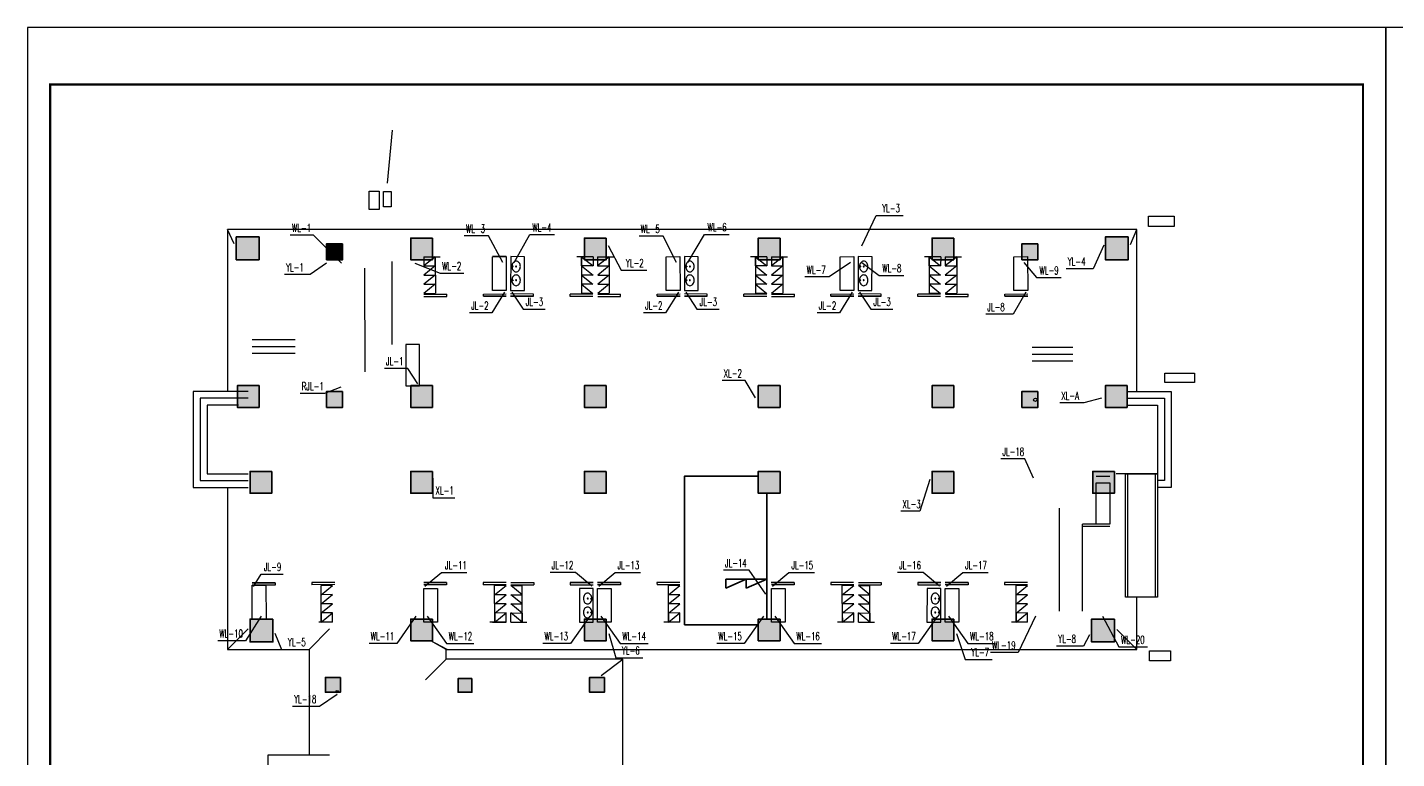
# Model space of a CAD drawing. Extents: x -46552 to 500351, y 55470 to 139570.
# Drawn here: x 57102 to 116972, y 107610 to 139570 of the extents above; entities that cross this region are included whole.
import ezdxf

# ---------------------------------------------------------------- set-up
doc = ezdxf.new("R2010")
doc.units = 0
doc.header["$LTSCALE"] = 1000
doc.header["$MEASUREMENT"] = 0
for name, color, linetype in [('DIM_SYMB', 3, 'Continuous'), ('DIM_污水', 3, 'Continuous'), ('DIM_消防', 3, 'Continuous'), ('DIM_热给水', 3, 'Continuous'), ('DIM_给水', 3, 'Continuous'), ('DIM_雨水', 3, 'Continuous'), ('GROUND', 2, 'Continuous'), ('LVTRY', 6, 'Continuous'), ('PUB_TITLE', 7, 'Continuous'), ('TWT_LEAD', 3, 'Continuous'), ('WALL', 2, 'Continuous')]:
    doc.layers.add(name, color=color, linetype=linetype)
doc.layers.add('砼柱', color=2, linetype='Continuous', lineweight=35)
doc.styles.add('_TWT_SERIAL', font='COMPLEX', dxfattribs={"width": 0.8, "height": 3.5, "bigfont": 'HZTXT'})

# ---------------------------------------------------------------- blocks, each defined once
blk = doc.blocks.new('fgtr')
for points in [[(499270, -316435), (498270, -316435), (498270, -317435), (499270, -317435)], [(502920, -316735), (502220, -316735), (502220, -317435), (502920, -317435)]]:
    blk.add_hatch(color=256).paths.add_polyline_path(points)
h = blk.add_hatch(color=256)
h.paths.add_polyline_path([(522045, -316485), (521095, -316485), (521095, -317435), (522045, -317435)])
h.paths.add_polyline_path([(514445, -316485), (513495, -316485), (513495, -317435), (514445, -317435)])
h.paths.add_polyline_path([(506845, -316485), (505895, -316485), (505895, -317435), (506845, -317435)])
h = blk.add_hatch(color=256)
h.paths.add_polyline_path([(537270, -316435), (536270, -316435), (536270, -317435), (537270, -317435)])
h.paths.add_polyline_path([(533320, -316735), (532620, -316735), (532620, -317435), (533320, -317435)])
h.paths.add_polyline_path([(529645, -316485), (528695, -316485), (528695, -317435), (529645, -317435)])
h = blk.add_hatch(color=256)
h.paths.add_polyline_path([(537270, -370335), (536270, -370335), (536270, -371335), (537270, -371335)])
h.paths.add_polyline_path([(537220, -363885), (536270, -363885), (536270, -364835), (537220, -364835)])
h.paths.add_polyline_path([(536670, -360135), (535720, -360135), (535720, -361085), (536670, -361085)])
h.paths.add_polyline_path([(536670, -353635), (535670, -353635), (535670, -354635), (536670, -354635)])
h.paths.add_polyline_path([(533320, -370335), (532620, -370335), (532620, -371035), (533320, -371035)])
h.paths.add_polyline_path([(533320, -363885), (532620, -363885), (532620, -364585), (533320, -364585)])
h.paths.add_polyline_path([(537220, -322935), (536270, -322935), (536270, -323885), (537220, -323885)])
h.paths.add_polyline_path([(536670, -326685), (535720, -326685), (535720, -327635), (536670, -327635)])
h.paths.add_polyline_path([(536670, -333135), (535670, -333135), (535670, -334135), (536670, -334135)])
h.paths.add_polyline_path([(533320, -323185), (532620, -323185), (532620, -323885), (533320, -323885)])
h.paths.add_polyline_path([(508570, -351510), (507970, -351510), (507970, -352110), (508570, -352110)])
h.paths.add_polyline_path([(508570, -348210), (507970, -348210), (507970, -348810), (508570, -348810)])
h.paths.add_polyline_path([(508570, -342985), (507970, -342985), (507970, -343585), (508570, -343585)])
h.paths.add_polyline_path([(508570, -335735), (507970, -335735), (507970, -336335), (508570, -336335)])
h.paths.add_polyline_path([(514370, -351510), (513720, -351510), (513720, -352160), (514370, -352160)])
h.paths.add_polyline_path([(502820, -351510), (502170, -351510), (502170, -352160), (502820, -352160)])
h.paths.add_polyline_path([(514320, -348210), (513720, -348210), (513720, -348810), (514320, -348810)])
h.paths.add_polyline_path([(502820, -348210), (502220, -348210), (502220, -348810), (502820, -348810)])
h.paths.add_polyline_path([(502820, -342985), (502220, -342985), (502220, -343585), (502820, -343585)])
h.paths.add_polyline_path([(514320, -342985), (513720, -342985), (513720, -343585), (514320, -343585)])
h.paths.add_polyline_path([(514370, -335685), (513720, -335685), (513720, -336335), (514370, -336335)])
h.paths.add_polyline_path([(502820, -335685), (502170, -335685), (502170, -336335), (502820, -336335)])
h.paths.add_polyline_path([(502920, -370335), (502220, -370335), (502220, -371035), (502920, -371035)])
h.paths.add_polyline_path([(502920, -363885), (502220, -363885), (502220, -364585), (502920, -364585)])
h.paths.add_polyline_path([(499270, -370335), (498270, -370335), (498270, -371335), (499270, -371335)])
h.paths.add_polyline_path([(499245, -363885), (498245, -363885), (498245, -364885), (499245, -364885)])
h.paths.add_polyline_path([(499595, -360135), (498645, -360135), (498645, -361085), (499595, -361085)])
h.paths.add_polyline_path([(499870, -353635), (498870, -353635), (498870, -354635), (499870, -354635)])
h.paths.add_polyline_path([(506845, -370335), (505895, -370335), (505895, -371285), (506845, -371285)])
h.paths.add_polyline_path([(506845, -363885), (505895, -363885), (505895, -364835), (506845, -364835)])
h.paths.add_polyline_path([(506845, -360135), (505895, -360135), (505895, -361085), (506845, -361085)])
h.paths.add_polyline_path([(506845, -353685), (505895, -353685), (505895, -354635), (506845, -354635)])
h.paths.add_polyline_path([(529645, -370335), (528695, -370335), (528695, -371285), (529645, -371285)])
h.paths.add_polyline_path([(529645, -363885), (528695, -363885), (528695, -364835), (529645, -364835)])
h.paths.add_polyline_path([(529645, -360135), (528695, -360135), (528695, -361085), (529645, -361085)])
h.paths.add_polyline_path([(529645, -353685), (528695, -353685), (528695, -354635), (529645, -354635)])
h.paths.add_polyline_path([(522045, -370335), (521095, -370335), (521095, -371285), (522045, -371285)])
h.paths.add_polyline_path([(522045, -363885), (521095, -363885), (521095, -364835), (522045, -364835)])
h.paths.add_polyline_path([(522045, -360135), (521095, -360135), (521095, -361085), (522045, -361085)])
h.paths.add_polyline_path([(522045, -353685), (521095, -353685), (521095, -354635), (522045, -354635)])
h.paths.add_polyline_path([(514445, -370335), (513495, -370335), (513495, -371285), (514445, -371285)])
h.paths.add_polyline_path([(514445, -363885), (513495, -363885), (513495, -364835), (514445, -364835)])
h.paths.add_polyline_path([(514445, -360135), (513495, -360135), (513495, -361085), (514445, -361085)])
h.paths.add_polyline_path([(514445, -353685), (513495, -353685), (513495, -354635), (514445, -354635)])
h.paths.add_polyline_path([(529645, -322935), (528695, -322935), (528695, -323885), (529645, -323885)])
h.paths.add_polyline_path([(529645, -326685), (528695, -326685), (528695, -327635), (529645, -327635)])
h.paths.add_polyline_path([(529645, -333135), (528695, -333135), (528695, -334085), (529645, -334085)])
h.paths.add_polyline_path([(522045, -322935), (521095, -322935), (521095, -323885), (522045, -323885)])
h.paths.add_polyline_path([(522045, -326685), (521095, -326685), (521095, -327635), (522045, -327635)])
h.paths.add_polyline_path([(522045, -333135), (521095, -333135), (521095, -334085), (522045, -334085)])
h.paths.add_polyline_path([(514445, -322935), (513495, -322935), (513495, -323885), (514445, -323885)])
h.paths.add_polyline_path([(514445, -326685), (513495, -326685), (513495, -327635), (514445, -327635)])
h.paths.add_polyline_path([(514445, -333135), (513495, -333135), (513495, -334085), (514445, -334085)])
h.paths.add_polyline_path([(506845, -322935), (505895, -322935), (505895, -323885), (506845, -323885)])
h.paths.add_polyline_path([(506845, -326685), (505895, -326685), (505895, -327635), (506845, -327635)])
h.paths.add_polyline_path([(506845, -333135), (505895, -333135), (505895, -334085), (506845, -334085)])
h.paths.add_polyline_path([(502920, -323185), (502220, -323185), (502220, -323885), (502920, -323885)])
h.paths.add_polyline_path([(499270, -322935), (498320, -322935), (498320, -323885), (499270, -323885)])
h.paths.add_polyline_path([(499820, -326685), (498870, -326685), (498870, -327635), (499820, -327635)])
h.paths.add_polyline_path([(499870, -333135), (498870, -333135), (498870, -334135), (499870, -334135)])
at = {"layer": '砼柱'}
for points in [[(499270, -316435), (498270, -316435), (498270, -317435), (499270, -317435)], [(506845, -316485), (505895, -316485), (505895, -317435), (506845, -317435)], [(514445, -316485), (513495, -316485), (513495, -317435), (514445, -317435)], [(522045, -316485), (521095, -316485), (521095, -317435), (522045, -317435)], [(529645, -316485), (528695, -316485), (528695, -317435), (529645, -317435)], [(537270, -316435), (536270, -316435), (536270, -317435), (537270, -317435)], [(502920, -316735), (502220, -316735), (502220, -317435), (502920, -317435)], [(533320, -316735), (532620, -316735), (532620, -317435), (533320, -317435)], [(499270, -322935), (498320, -322935), (498320, -323885), (499270, -323885)], [(502920, -323185), (502220, -323185), (502220, -323885), (502920, -323885)], [(506845, -322935), (505895, -322935), (505895, -323885), (506845, -323885)], [(514445, -322935), (513495, -322935), (513495, -323885), (514445, -323885)], [(522045, -322935), (521095, -322935), (521095, -323885), (522045, -323885)], [(529645, -322935), (528695, -322935), (528695, -323885), (529645, -323885)], [(533320, -323185), (532620, -323185), (532620, -323885), (533320, -323885)], [(537220, -322935), (536270, -322935), (536270, -323885), (537220, -323885)], [(499820, -326685), (498870, -326685), (498870, -327635), (499820, -327635)], [(506845, -326685), (505895, -326685), (505895, -327635), (506845, -327635)], [(514445, -326685), (513495, -326685), (513495, -327635), (514445, -327635)], [(522045, -326685), (521095, -326685), (521095, -327635), (522045, -327635)], [(529645, -326685), (528695, -326685), (528695, -327635), (529645, -327635)], [(536670, -326685), (535720, -326685), (535720, -327635), (536670, -327635)], [(499870, -333135), (498870, -333135), (498870, -334135), (499870, -334135)], [(506845, -333135), (505895, -333135), (505895, -334085), (506845, -334085)], [(514445, -333135), (513495, -333135), (513495, -334085), (514445, -334085)], [(522045, -333135), (521095, -333135), (521095, -334085), (522045, -334085)], [(529645, -333135), (528695, -333135), (528695, -334085), (529645, -334085)], [(536670, -333135), (535670, -333135), (535670, -334135), (536670, -334135)], [(502820, -335685), (502170, -335685), (502170, -336335), (502820, -336335)], [(508570, -335735), (507970, -335735), (507970, -336335), (508570, -336335)], [(514370, -335685), (513720, -335685), (513720, -336335), (514370, -336335)], [(502820, -342985), (502220, -342985), (502220, -343585), (502820, -343585)], [(508570, -342985), (507970, -342985), (507970, -343585), (508570, -343585)], [(514320, -342985), (513720, -342985), (513720, -343585), (514320, -343585)], [(502820, -348210), (502220, -348210), (502220, -348810), (502820, -348810)], [(508570, -348210), (507970, -348210), (507970, -348810), (508570, -348810)], [(514320, -348210), (513720, -348210), (513720, -348810), (514320, -348810)], [(502820, -351510), (502170, -351510), (502170, -352160), (502820, -352160)], [(508570, -351510), (507970, -351510), (507970, -352110), (508570, -352110)], [(514370, -351510), (513720, -351510), (513720, -352160), (514370, -352160)], [(499870, -353635), (498870, -353635), (498870, -354635), (499870, -354635)], [(506845, -353685), (505895, -353685), (505895, -354635), (506845, -354635)], [(514445, -353685), (513495, -353685), (513495, -354635), (514445, -354635)], [(522045, -353685), (521095, -353685), (521095, -354635), (522045, -354635)], [(529645, -353685), (528695, -353685), (528695, -354635), (529645, -354635)], [(536670, -353635), (535670, -353635), (535670, -354635), (536670, -354635)], [(499595, -360135), (498645, -360135), (498645, -361085), (499595, -361085)], [(506845, -360135), (505895, -360135), (505895, -361085), (506845, -361085)], [(514445, -360135), (513495, -360135), (513495, -361085), (514445, -361085)], [(522045, -360135), (521095, -360135), (521095, -361085), (522045, -361085)], [(529645, -360135), (528695, -360135), (528695, -361085), (529645, -361085)], [(536670, -360135), (535720, -360135), (535720, -361085), (536670, -361085)], [(499245, -363885), (498245, -363885), (498245, -364885), (499245, -364885)], [(502920, -363885), (502220, -363885), (502220, -364585), (502920, -364585)], [(506845, -363885), (505895, -363885), (505895, -364835), (506845, -364835)], [(514445, -363885), (513495, -363885), (513495, -364835), (514445, -364835)], [(522045, -363885), (521095, -363885), (521095, -364835), (522045, -364835)], [(529645, -363885), (528695, -363885), (528695, -364835), (529645, -364835)], [(533320, -363885), (532620, -363885), (532620, -364585), (533320, -364585)], [(537220, -363885), (536270, -363885), (536270, -364835), (537220, -364835)], [(499270, -370335), (498270, -370335), (498270, -371335), (499270, -371335)], [(502920, -370335), (502220, -370335), (502220, -371035), (502920, -371035)], [(506845, -370335), (505895, -370335), (505895, -371285), (506845, -371285)], [(514445, -370335), (513495, -370335), (513495, -371285), (514445, -371285)], [(522045, -370335), (521095, -370335), (521095, -371285), (522045, -371285)], [(529645, -370335), (528695, -370335), (528695, -371285), (529645, -371285)], [(533320, -370335), (532620, -370335), (532620, -371035), (533320, -371035)], [(537270, -370335), (536270, -370335), (536270, -371335), (537270, -371335)]]:
    blk.add_lwpolyline(points, close=True, dxfattribs=at)
blk = doc.blocks.new('$lvtry$00000194')
at = {"color": 0}
for p, q in [((-17, -27), (-17, -17)), ((17, -27), (17, -17))]:
    blk.add_line(p, q, dxfattribs=at)
blk.add_lwpolyline([(14, -39, -0.067374), (92, -53, -0.088152), (166, -93, -0.105269), (218, -155, -0.121685), (235, -224, -0.121685), (218, -292, -0.105269), (166, -355, -0.088152), (92, -394, -0.078966), (0, -409, -0.078966), (-92, -394, -0.088152), (-166, -355, -0.105269), (-218, -292, -0.121685), (-235, -224, -0.121685), (-218, -155, -0.105269), (-166, -93, -0.088152), (-92, -53, -0.059935), (-23, -40, -0.059935)], format="xyb", dxfattribs=at)
for centre, radius in [((0, -221), 20), ((0, -27), 16.7), ((0, -221), 15)]:
    blk.add_circle(centre, radius, dxfattribs=at)
for centre, radius, start, end in [((0, -17), 16.7, 0, 180), ((-40, -17), 10.1, 106.60956, 258.16482), ((-64, 250), 259, 274.70692, 282.37316), ((-75, -197), 173, 71.36005, 79.18732), ((-29, -63), 6.77, 155.34398, 308.32242), ((-171, 35), 166, 324.84107, 338.13372), ((-171, 35), 170, 324.84107, 331.35233), ((-29, -63), 3.37, 155.34398, 308.32242), ((100, -178), 170, 132.31406, 138.82532), ((100, -178), 166, 125.53268, 138.82532), ((-12, -42), 10.6, 201.89238, 261.77402), ((-381, -99), 372, 2.39824, 6.76269), ((0, -80), 9.9, 201.78369, 338.21631), ((64, 250), 259, 257.62684, 265.29308), ((381, -99), 372, 170.10083, 177.60176), ((75, -197), 173, 100.81268, 110.41907), ((40, -17), 10.1, 281.83518, 73.39044)]:
    blk.add_arc(centre, radius, start, end, dxfattribs=at)
for p in [(0, -27), (0, -221)]:
    blk.add_point(p, dxfattribs=at)

msp = doc.modelspace()

# ---------------------------------------------------------------- linework, layer by layer
for p, q in [((73031, 129335), (73031, 125710)), ((74436, 129545), (74941, 129546)), ((74436, 129545), (74437, 129145)), ((74936, 129546), (74437, 129145)), ((74937, 129147), (74936, 129546)), ((74936, 129546), (74940, 127947)), ((78036, 129559), (77436, 129559)), ((81836, 129545), (81331, 129546)), ((81336, 129546), (81332, 127947)), ((81335, 129147), (81336, 129546)), ((81336, 129546), (81835, 129145)), ((81836, 129545), (81835, 129145)), ((82036, 129545), (82541, 129546)), ((82036, 129545), (82037, 129145)), ((82536, 129546), (82037, 129145)), ((82537, 129147), (82536, 129546)), ((82536, 129546), (82540, 127947)), ((89436, 129545), (88931, 129546)), ((88936, 129546), (88932, 127947)), ((88935, 129147), (88936, 129546)), ((88936, 129546), (89435, 129145)), ((89436, 129545), (89435, 129145)), ((89636, 129545), (90141, 129546)), ((89636, 129545), (89637, 129145)), ((90136, 129546), (89637, 129145)), ((90137, 129147), (90136, 129546)), ((90136, 129546), (90140, 127947)), ((97036, 129545), (96531, 129546)), ((96536, 129546), (96532, 127947)), ((96535, 129147), (96536, 129546)), ((96536, 129546), (97035, 129145)), ((97036, 129545), (97035, 129145)), ((97236, 129545), (97741, 129546)), ((97236, 129545), (97237, 129145)), ((97736, 129546), (97237, 129145)), ((97737, 129147), (97736, 129546)), ((97736, 129546), (97740, 127947)), ((71848, 129047), (71854, 124522)), ((74437, 129145), (74937, 129147)), ((74937, 129147), (74438, 128746)), ((74438, 128746), (74938, 128747)), ((74938, 128747), (74439, 128346)), ((81834, 128746), (81334, 128747)), ((81334, 128747), (81833, 128346)), ((81835, 129145), (81335, 129147)), ((81335, 129147), (81834, 128746)), ((82037, 129145), (82537, 129147)), ((82537, 129147), (82038, 128746)), ((82038, 128746), (82538, 128747)), ((82538, 128747), (82039, 128346)), ((89434, 128746), (88934, 128747)), ((88934, 128747), (89433, 128346)), ((89435, 129145), (88935, 129147)), ((88935, 129147), (89434, 128746)), ((89637, 129145), (90137, 129147)), ((90137, 129147), (89638, 128746)), ((89638, 128746), (90138, 128747)), ((90138, 128747), (89639, 128346)), ((97034, 128746), (96534, 128747)), ((96534, 128747), (97033, 128346)), ((97035, 129145), (96535, 129147)), ((96535, 129147), (97034, 128746)), ((97237, 129145), (97737, 129147)), ((97737, 129147), (97238, 128746)), ((97238, 128746), (97738, 128747)), ((97738, 128747), (97239, 128346)), ((74438, 128346), (74939, 128347)), ((74939, 128347), (74440, 127946)), ((81833, 128346), (81333, 128347)), ((81333, 128347), (81832, 127946)), ((82038, 128346), (82539, 128347)), ((82539, 128347), (82040, 127946)), ((89433, 128346), (88933, 128347)), ((88933, 128347), (89432, 127946)), ((89638, 128346), (90139, 128347)), ((90139, 128347), (89640, 127946)), ((97033, 128346), (96533, 128347)), ((96533, 128347), (97032, 127946)), ((97238, 128346), (97739, 128347)), ((97739, 128347), (97240, 127946)), ((74439, 127946), (74940, 127947)), ((74440, 127909), (75440, 127912)), ((74440, 127809), (75440, 127812)), ((74440, 127809), (75440, 127812)), ((75440, 127812), (75440, 127912)), ((77040, 127916), (78040, 127918)), ((77040, 127816), (77040, 127916)), ((77040, 127816), (78040, 127818)), ((78040, 127818), (77040, 127816)), ((79231, 127816), (78231, 127818)), ((78231, 127818), (79231, 127816)), ((79232, 127916), (78232, 127918)), ((79231, 127816), (79232, 127916)), ((80831, 127812), (80832, 127912)), ((81831, 127809), (80831, 127812)), ((81831, 127809), (80831, 127812)), ((81832, 127909), (80832, 127912)), ((81832, 127946), (81332, 127947)), ((82039, 127946), (82540, 127947)), ((82040, 127909), (83040, 127912)), ((82040, 127809), (83040, 127812)), ((82040, 127809), (83040, 127812)), ((83040, 127812), (83040, 127912)), ((84640, 127916), (85640, 127918)), ((84640, 127816), (84640, 127916)), ((84640, 127816), (85640, 127818)), ((85640, 127818), (84640, 127816)), ((86831, 127816), (85831, 127818)), ((85831, 127818), (86831, 127816)), ((86832, 127916), (85832, 127918)), ((86831, 127816), (86832, 127916)), ((88431, 127812), (88432, 127912)), ((89431, 127809), (88431, 127812)), ((89431, 127809), (88431, 127812)), ((89432, 127909), (88432, 127912)), ((89432, 127946), (88932, 127947)), ((89639, 127946), (90140, 127947)), ((89640, 127909), (90640, 127912)), ((89640, 127809), (90640, 127812)), ((89640, 127809), (90640, 127812)), ((90640, 127812), (90640, 127912)), ((92240, 127916), (93240, 127918)), ((92240, 127816), (92240, 127916)), ((92240, 127816), (93240, 127818)), ((93240, 127818), (92240, 127816)), ((94431, 127816), (93431, 127818)), ((93431, 127818), (94431, 127816)), ((94432, 127916), (93432, 127918)), ((94431, 127816), (94432, 127916)), ((96031, 127812), (96032, 127912)), ((97031, 127809), (96031, 127812)), ((97031, 127809), (96031, 127812)), ((97032, 127909), (96032, 127912)), ((97032, 127946), (96532, 127947)), ((97239, 127946), (97740, 127947)), ((97240, 127909), (98240, 127912)), ((97240, 127809), (98240, 127812)), ((97240, 127809), (98240, 127812)), ((98240, 127812), (98240, 127912)), ((99840, 127916), (100840, 127918)), ((99840, 127816), (99840, 127916)), ((99840, 127816), (100840, 127818)), ((100840, 127818), (99840, 127816)), ((68816, 125910), (66936, 125910)), ((68816, 125610), (66936, 125610)), ((68816, 125310), (66936, 125310)), ((102816, 125580), (101036, 125580)), ((102816, 125280), (101036, 125280)), ((102816, 124980), (101036, 124980)), ((103836, 120160), (104436, 120160)), ((103836, 119960), (104436, 119960)), ((102236, 114060), (102236, 118560)), ((104436, 117860), (103236, 117860)), ((103236, 114060), (103236, 117860)), ((104436, 117760), (103236, 117760)), ((67932, 115294), (66932, 115291)), ((66932, 115291), (67932, 115294)), ((67932, 115194), (66932, 115191)), ((67932, 115294), (67932, 115194)), ((70546, 115313), (69546, 115310)), ((70546, 115313), (69546, 115310)), ((69546, 115310), (69546, 115210)), ((70546, 115213), (69546, 115210)), ((70447, 115176), (69946, 115174)), ((69950, 113575), (69946, 115174)), ((69947, 114775), (70446, 115176)), ((75431, 115305), (74431, 115302)), ((74431, 115302), (75431, 115305)), ((75432, 115205), (74432, 115202)), ((75431, 115305), (75432, 115205)), ((78031, 115311), (77031, 115309)), ((78031, 115311), (77031, 115309)), ((77031, 115309), (77032, 115209)), ((78032, 115211), (77032, 115209)), ((78032, 115174), (77532, 115173)), ((77536, 113574), (77532, 115173)), ((77533, 114773), (78032, 115174)), ((78239, 115174), (78740, 115173)), ((78240, 115311), (79240, 115309)), ((78240, 115311), (79240, 115309)), ((78240, 115211), (79240, 115209)), ((78739, 114773), (78240, 115174)), ((78736, 113574), (78740, 115173)), ((79240, 115309), (79240, 115209)), ((80840, 115305), (81840, 115302)), ((81840, 115302), (80840, 115305)), ((80840, 115305), (80840, 115205)), ((80840, 115205), (81840, 115202)), ((83031, 115305), (82031, 115302)), ((82031, 115302), (83031, 115305)), ((83032, 115205), (82032, 115202)), ((83031, 115305), (83032, 115205)), ((85631, 115311), (84631, 115309)), ((85631, 115311), (84631, 115309)), ((84631, 115309), (84632, 115209)), ((85632, 115211), (84632, 115209)), ((85632, 115174), (85132, 115173)), ((85136, 113574), (85132, 115173)), ((85133, 114773), (85632, 115174)), ((90631, 115305), (89631, 115302)), ((89631, 115302), (90631, 115305)), ((90632, 115205), (89632, 115202)), ((90631, 115305), (90632, 115205)), ((93231, 115311), (92231, 115309)), ((93231, 115311), (92231, 115309)), ((92231, 115309), (92232, 115209)), ((93232, 115211), (92232, 115209)), ((93232, 115174), (92732, 115173)), ((92736, 113574), (92732, 115173)), ((92733, 114773), (93232, 115174)), ((93439, 115174), (93940, 115173)), ((93440, 115311), (94440, 115309)), ((93440, 115311), (94440, 115309)), ((93440, 115211), (94440, 115209)), ((93939, 114773), (93440, 115174)), ((93936, 113574), (93940, 115173)), ((94440, 115309), (94440, 115209)), ((96040, 115305), (97040, 115302)), ((97040, 115302), (96040, 115305)), ((96040, 115305), (96040, 115205)), ((96040, 115205), (97040, 115202)), ((98231, 115305), (97231, 115302)), ((97231, 115302), (98231, 115305)), ((98232, 115205), (97232, 115202)), ((98231, 115305), (98232, 115205)), ((100831, 115311), (99831, 115309)), ((100831, 115311), (99831, 115309)), ((99831, 115309), (99832, 115209)), ((100832, 115211), (99832, 115209)), ((100832, 115174), (100332, 115173)), ((100336, 113574), (100332, 115173)), ((100333, 114773), (100832, 115174)), ((70448, 114776), (69947, 114775)), ((69948, 114375), (70447, 114776)), ((70448, 114376), (69948, 114375)), ((69949, 113975), (70448, 114376)), ((78033, 114775), (77533, 114773)), ((77534, 114374), (78033, 114775)), ((78034, 114375), (77534, 114374)), ((77535, 113974), (78034, 114375)), ((78238, 114775), (78739, 114773)), ((78238, 114375), (78738, 114374)), ((78737, 113974), (78238, 114375)), ((78738, 114374), (78239, 114775)), ((85633, 114775), (85133, 114773)), ((85134, 114374), (85633, 114775)), ((85634, 114375), (85134, 114374)), ((85135, 113974), (85634, 114375)), ((93233, 114775), (92733, 114773)), ((92734, 114374), (93233, 114775)), ((93234, 114375), (92734, 114374)), ((92735, 113974), (93234, 114375)), ((93438, 114775), (93939, 114773)), ((93438, 114375), (93938, 114374)), ((93937, 113974), (93438, 114375)), ((93938, 114374), (93439, 114775)), ((100833, 114775), (100333, 114773)), ((100334, 114374), (100833, 114775)), ((100834, 114375), (100334, 114374)), ((100335, 113974), (100834, 114375)), ((70449, 113976), (69949, 113975)), ((69949, 113975), (69950, 113575)), ((69950, 113575), (70449, 113976)), ((70450, 113576), (70449, 113976)), ((78035, 113975), (77535, 113974)), ((77535, 113974), (77536, 113574)), ((77536, 113574), (78035, 113975)), ((78036, 113575), (78035, 113975)), ((78236, 113575), (78237, 113975)), ((78237, 113975), (78737, 113974)), ((78736, 113574), (78237, 113975)), ((78737, 113974), (78736, 113574)), ((85635, 113975), (85135, 113974)), ((85135, 113974), (85136, 113574)), ((85136, 113574), (85635, 113975)), ((85636, 113575), (85635, 113975)), ((93235, 113975), (92735, 113974)), ((92735, 113974), (92736, 113574)), ((92736, 113574), (93235, 113975)), ((93236, 113575), (93235, 113975)), ((93436, 113575), (93437, 113975)), ((93437, 113975), (93937, 113974)), ((93936, 113574), (93437, 113975)), ((93937, 113974), (93936, 113574)), ((100835, 113975), (100335, 113974)), ((100335, 113974), (100336, 113574)), ((100336, 113574), (100835, 113975)), ((100836, 113575), (100835, 113975)), ((70450, 113576), (69946, 113575)), ((78036, 113560), (77436, 113560)), ((78036, 113575), (77531, 113574)), ((78236, 113575), (78741, 113574)), ((85636, 113575), (85131, 113574)), ((93236, 113575), (92731, 113574)), ((93436, 113575), (93941, 113574)), ((100836, 113575), (100331, 113574))]:
    msp.add_line(p, q)
for points in [[(72049, 132415), (72485, 132415), (72485, 131614), (72049, 131614)], [(72677, 132403), (73010, 132403), (73010, 131733), (72677, 131733)], [(106116, 131325), (107247, 131325), (107247, 130863), (106116, 130863)], [(106838, 124459), (108129, 124459), (108129, 124051), (106838, 124051)], [(106169, 112317), (107090, 112317), (107090, 111889), (106169, 111889)]]:
    msp.add_lwpolyline(points, close=True)
at = {"color": 2}
for points in [[(66756, 123660), (64356, 123660), (64356, 119460), (66756, 119460)], [(66756, 123360), (64656, 123360), (64656, 119760), (66756, 119760)], [(105236, 123660), (107116, 123660), (107116, 119460), (106516, 119460)], [(105236, 123360), (106816, 123360), (106816, 119760), (106516, 119760)], [(66336, 123060), (64956, 123060), (64956, 120060), (66756, 120060)], [(105236, 123060), (106516, 123060), (106516, 120060), (104716, 120060)], [(70316, 107760), (67616, 107760), (67616, 99360), (68216, 99360)]]:
    msp.add_lwpolyline(points, dxfattribs=at)
at = {"color": 5}
msp.add_circle((101175, 123296), 75, dxfattribs=at)
msp.add_circle((70651, 110534), 55)
at = {"layer": 'DIM_SYMB'}
msp.add_lwpolyline([(106162, 116937, 0, 0, 0), (106162, 118006, 80, 0, 0), (106162, 118306, 0, 0, 0)], format="xyseb", dxfattribs=at)
at = {"layer": 'DIM_污水'}
for p, q in [((85986, 129290), (86711, 130522)), ((86711, 130522), (87786, 130522)), ((69605, 130491), (68598, 130491)), ((70836, 129260), (69605, 130491)), ((77261, 130458), (76206, 130458)), ((77886, 129290), (77261, 130458)), ((78386, 129290), (79073, 130513)), ((79073, 130513), (80147, 130513)), ((84903, 130445), (83848, 130445)), ((85486, 129290), (84903, 130445)), ((74036, 129260), (75145, 128824)), ((75145, 128824), (76183, 128824)), ((93086, 129290), (92158, 128661)), ((93586, 129290), (94351, 128727)), ((94351, 128727), (95426, 128727)), ((100666, 129290), (101228, 128635)), ((92158, 128661), (91103, 128661)), ((101228, 128635), (102303, 128635)), ((67331, 113830), (66632, 112758)), ((74091, 113830), (73249, 112643)), ((74581, 113830), (75423, 112643)), ((81691, 113830), (80849, 112643)), ((82181, 113830), (83023, 112643)), ((89291, 113830), (88449, 112643)), ((89781, 113830), (90623, 112643)), ((96891, 113830), (96049, 112643)), ((97381, 113830), (98223, 112643)), ((101186, 113830), (100419, 112245)), ((104111, 113830), (104829, 112491)), ((66632, 112758), (65428, 112758)), ((73249, 112643), (72045, 112643)), ((75423, 112643), (76627, 112643)), ((80849, 112643), (79645, 112643)), ((83023, 112643), (84247, 112643)), ((88449, 112643), (87245, 112643)), ((90623, 112643), (91827, 112643)), ((96049, 112643), (94845, 112643)), ((98223, 112643), (99427, 112643)), ((100419, 112245), (99215, 112245)), ((104829, 112491), (106084, 112491))]:
    msp.add_line(p, q, dxfattribs=at)
at = {"layer": 'DIM_消防'}
for p, q in [((88494, 124134), (87477, 124134)), ((88940, 123380), (88494, 124134)), ((104074, 123363), (103294, 123156)), ((103294, 123156), (102239, 123156)), ((74828, 119869), (74828, 119014)), ((96561, 119805), (96128, 118420)), ((74828, 119014), (75797, 119014)), ((96128, 118420), (95293, 118420))]:
    msp.add_line(p, q, dxfattribs=at)
at = {"layer": 'DIM_热给水'}
for p, q in [((70096, 123568), (69027, 123568)), ((70813, 123839), (70096, 123568))]:
    msp.add_line(p, q, dxfattribs=at)
at = {"layer": 'DIM_给水'}
for p, q in [((77970, 127997), (77409, 127094)), ((78290, 127991), (78777, 127257)), ((85570, 127997), (85009, 127094)), ((85890, 127991), (86377, 127257)), ((93170, 127997), (92609, 127094)), ((93490, 127991), (93977, 127257)), ((100754, 128000), (100207, 127031)), ((77409, 127094), (76440, 127094)), ((78777, 127257), (79745, 127257)), ((85009, 127094), (84040, 127094)), ((86377, 127257), (87345, 127257)), ((92609, 127094), (91640, 127094)), ((93977, 127257), (94945, 127257)), ((100207, 127031), (99006, 127031)), ((73734, 124661), (72712, 124661)), ((74172, 123991), (73734, 124661)), ((100718, 120708), (99665, 120708)), ((101099, 119875), (100718, 120708)), ((66990, 115135), (67324, 115675)), ((67324, 115675), (68293, 115675)), ((74487, 115148), (75203, 115746)), ((75203, 115746), (76317, 115746)), ((81069, 115746), (79954, 115746)), ((81784, 115148), (81069, 115746)), ((82087, 115148), (82803, 115746)), ((82803, 115746), (83917, 115746)), ((88669, 115842), (87535, 115842)), ((89384, 114795), (88669, 115842)), ((89687, 115148), (90403, 115746)), ((90403, 115746), (91517, 115746)), ((96269, 115746), (95154, 115746)), ((96984, 115148), (96269, 115746)), ((97287, 115148), (98003, 115746)), ((98003, 115746), (99117, 115746))]:
    msp.add_line(p, q, dxfattribs=at)
at = {"layer": 'DIM_雨水'}
for p, q in [((93586, 130024), (94215, 131353)), ((94215, 131353), (95389, 131353)), ((82502, 130034), (83060, 128955)), ((104165, 130046), (103698, 129023)), ((69467, 128767), (68343, 128767)), ((70187, 129271), (69467, 128767)), ((83060, 128955), (84184, 128955)), ((103698, 129023), (102523, 129023)), ((67920, 113088), (68210, 112385)), ((82525, 113078), (82834, 112017)), ((97733, 113081), (98112, 111945)), ((103550, 113025), (103279, 112529)), ((68210, 112385), (69405, 112385)), ((82834, 112017), (84008, 112017)), ((103279, 112529), (102105, 112529)), ((98112, 111945), (99286, 111945)), ((70641, 110408), (69870, 109895)), ((69870, 109895), (68696, 109895))]:
    msp.add_line(p, q, dxfattribs=at)
at = {"layer": 'GROUND'}
for p, q in [((105616, 130740), (65856, 130740)), ((65856, 130740), (65856, 123660)), ((66136, 130110), (65856, 130740)), ((105336, 130084), (105616, 130740)), ((105616, 123660), (105616, 130740)), ((64956, 120060), (66156, 120060)), ((105116, 114660), (105116, 120060)), ((105116, 120060), (106516, 120060)), ((105216, 114660), (105216, 120060)), ((106416, 120060), (106416, 114660)), ((106516, 120060), (106516, 114660)), ((65856, 119460), (65856, 112380)), ((65856, 119460), (65856, 112380)), ((106516, 114660), (105116, 114660)), ((105616, 112380), (105616, 114660)), ((105616, 112380), (105616, 114660)), ((66756, 113280), (65856, 112380)), ((66756, 113280), (65856, 112380)), ((69416, 112380), (70316, 113280)), ((69416, 112380), (70316, 113280)), ((104736, 113260), (105616, 112380)), ((75416, 112380), (74736, 112760)), ((75456, 112380), (74736, 112760)), ((65856, 112380), (69416, 112380)), ((65856, 112380), (69416, 112380)), ((75416, 111960), (74516, 111060)), ((75416, 112380), (105616, 112380)), ((82188, 111240), (83136, 111960))]:
    msp.add_line(p, q, dxfattribs=at)
for points in [[(69416, 112380), (69416, 107760)], [(69416, 112380), (69416, 111960)], [(83136, 98260), (83136, 110760), (83136, 111960), (75416, 111960), (75416, 112380)]]:
    msp.add_lwpolyline(points, dxfattribs=at)
at = {"layer": 'LVTRY'}
for points in [[(78036, 129551), (78040, 128070), (77440, 128068), (77436, 129549)], [(78235, 129551), (78232, 128070), (78832, 128068), (78835, 129549)], [(85636, 129551), (85640, 128070), (85040, 128068), (85036, 129549)], [(85835, 129551), (85832, 128070), (86432, 128068), (86435, 129549)], [(93236, 129551), (93240, 128070), (92640, 128068), (92636, 129549)], [(93435, 129551), (93432, 128070), (94032, 128068), (94035, 129549)], [(100836, 129551), (100840, 128070), (100240, 128068), (100236, 129549)], [(74243, 123910), (74243, 125710), (73643, 125710), (73643, 123910)], [(104436, 119660), (104436, 117860), (103836, 117860), (103836, 119660)], [(66936, 113710), (66932, 115191), (67532, 115193), (67536, 113712)], [(74435, 113570), (74432, 115051), (75032, 115052), (75035, 113572)], [(81836, 113570), (81840, 115051), (81240, 115052), (81236, 113572)], [(82035, 113570), (82032, 115051), (82632, 115052), (82635, 113572)], [(89635, 113570), (89632, 115051), (90232, 115052), (90235, 113572)], [(97036, 113570), (97040, 115051), (96440, 115052), (96436, 113572)], [(97235, 113570), (97232, 115051), (97832, 115052), (97835, 113572)]]:
    msp.add_lwpolyline(points, close=True, dxfattribs=at)
at = {"layer": 'PUB_TITLE', "color": 4}
for points in [[(57102, 55470), (116502, 55470), (116502, 139570), (57102, 139570)], [(116502, 55470), (175902, 55470), (175902, 139570), (116502, 139570)]]:
    msp.add_lwpolyline(points, close=True, dxfattribs=at)
at = {"layer": 'PUB_TITLE', "color": 4, "const_width": 100}
msp.add_lwpolyline([(58102, 56470), (115502, 56470), (115502, 137070), (58102, 137070)], close=True, dxfattribs=at)
at = {"layer": 'TWT_LEAD'}
msp.add_line((72854, 132759, 0), (73067, 135073), dxfattribs=at)
at = {"layer": 'WALL'}
for p, q in [((74736, 129546), (75145, 129547)), ((81536, 129546), (81126, 129547)), ((82336, 129546), (82745, 129547)), ((89136, 129546), (88726, 129547)), ((89936, 129546), (90345, 129547)), ((96736, 129546), (96326, 129547)), ((97536, 129546), (97945, 129547)), ((70250, 113576), (69841, 113575)), ((77736, 113575), (77326, 113574)), ((78536, 113575), (78945, 113574)), ((85336, 113575), (84926, 113574)), ((92936, 113575), (92526, 113574)), ((93736, 113575), (94145, 113574)), ((100536, 113575), (100126, 113574))]:
    msp.add_line(p, q, dxfattribs=at)
at = {"layer": '砼柱'}
for p, q in [((87636, 115060), (87636, 115460)), ((87636, 115460), (89436, 115460)), ((88536, 115460), (87636, 115060)), ((88536, 115460), (88536, 115060)), ((89436, 115460), (88536, 115060))]:
    msp.add_line(p, q, dxfattribs=at)
msp.add_lwpolyline([(89436, 113710), (89061, 113710), (89061, 113460), (85836, 113460), (85836, 119960), (89061, 119960), (89061, 119210), (89436, 119210)], close=True, dxfattribs=at)

# ---------------------------------------------------------------- block references
msp.add_blockref('fgtr', (-432034, 446846))
at = {"layer": 'LVTRY', "xscale": -1}
for p, rotation in [((78249, 129121), 89.85643118782745), ((85849, 129121), 89.85643118782745), ((93449, 129121), 89.85643118782745), ((78248, 128517), 89.85643118782745), ((85848, 128517), 89.85643118782745), ((93448, 128517), 89.85643118782745), ((81823, 114604), 269.8564311878275), ((97023, 114604), 269.8564311878275), ((81822, 114000), 269.8564311878275), ((97022, 114000), 269.8564311878275)]:
    msp.add_blockref('$lvtry$00000194', p, dxfattribs=dict(at, rotation=rotation))

# ---------------------------------------------------------------- texts
at = {"layer": 'DIM_污水', "color": 7, "style": '_TWT_SERIAL', "width": 0.64}
for s, p in [('WL-1', (68668, 130631)), ('WL-3', (76276, 130598)), ('WL-4', (79181, 130653)), ('WL-5', (83918, 130585)), ('WL-6', (86841, 130662)), ('WL-2', (75239, 128964)), ('WL-7', (91173, 128801)), ('WL-8', (94481, 128867)), ('WL-9', (101358, 128775)), ('WL-10', (65498, 112898)), ('WL-11', (72115, 112783)), ('WL-12', (75522, 112783)), ('WL-13', (79715, 112783)), ('WL-14', (83121, 112783)), ('WL-15', (87315, 112783)), ('WL-16', (90722, 112783)), ('WL-17', (94915, 112783)), ('WL-18', (98322, 112783)), ('WL-19', (99285, 112385)), ('WL-20', (104926, 112631))]:
    msp.add_text(s, height=350, dxfattribs=at).set_placement(p)
at = {"layer": 'DIM_消防', "color": 7, "style": '_TWT_SERIAL', "width": 0.64}
for s, p in [('XL-2', (87547, 124274)), ('XL-A', (102309, 123296)), ('XL-1', (74948, 119154)), ('XL-3', (95363, 118560))]:
    msp.add_text(s, height=350, dxfattribs=at).set_placement(p)
at = {"layer": 'DIM_热给水', "color": 7, "style": '_TWT_SERIAL', "width": 0.64}
msp.add_text('RJL-1', height=350, dxfattribs=at).set_placement((69097, 123708))
at = {"layer": 'DIM_给水', "color": 7, "style": '_TWT_SERIAL', "width": 0.64}
for s, p in [('JL-2', (76510, 127234)), ('JL-3', (78897, 127397)), ('JL-2', (84110, 127234)), ('JL-3', (86497, 127397)), ('JL-2', (91710, 127234)), ('JL-3', (94097, 127397)), ('JL-8', (99076, 127171)), ('JL-1', (72782, 124801)), ('JL-18', (99735, 120848)), ('JL-9', (67444, 115815)), ('JL-11', (75362, 115886)), ('JL-12', (80024, 115886)), ('JL-13', (82908, 115886)), ('JL-14', (87605, 115982)), ('JL-15', (90508, 115886)), ('JL-16', (95224, 115886)), ('JL-17', (98108, 115886))]:
    msp.add_text(s, height=350, dxfattribs=at).set_placement(p)
at = {"layer": 'DIM_雨水', "color": 7, "style": '_TWT_SERIAL', "width": 0.64}
for s, p in [('YL-3', (94476, 131493)), ('YL-2', (83272, 129095)), ('YL-4', (102593, 129163)), ('YL-1', (68413, 128907)), ('YL-5', (68492, 112525)), ('YL-8', (102175, 112669)), ('YL-6', (83095, 112157)), ('YL-7', (98374, 112085)), ('YL-18', (68766, 110035))]:
    msp.add_text(s, height=350, dxfattribs=at).set_placement(p)

doc.saveas('drawing.dxf')
